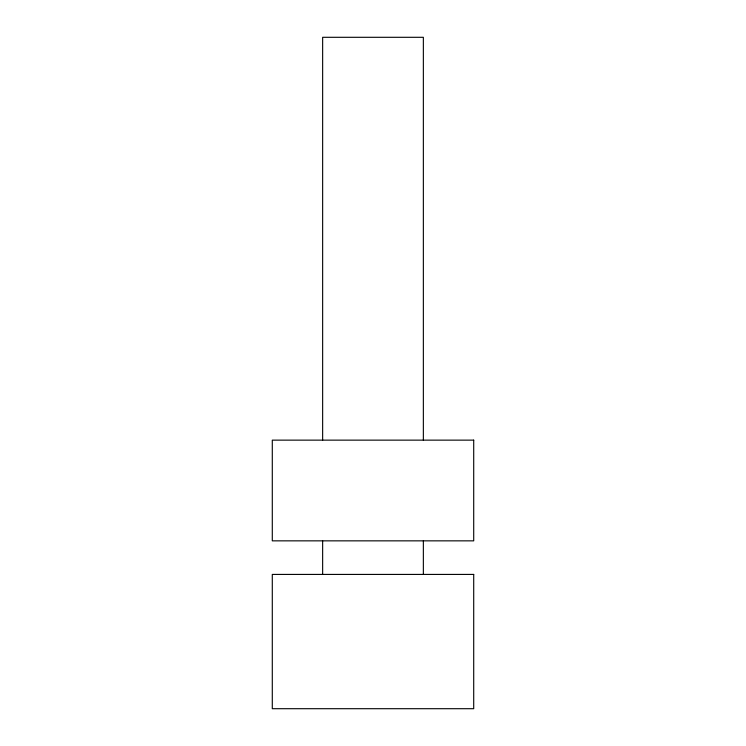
<?xml version="1.0" encoding="UTF-8"?>
<svg xmlns="http://www.w3.org/2000/svg" width="746" height="746" viewBox="0 0 746 746"><rect width="100%" height="100%" fill="white"/><g stroke="black" fill="none" stroke-linecap="round" stroke-linejoin="round"><path stroke-width="1.12" d="M423.355 440.14L423.355 37.3L322.645 37.3L322.645 440.14M423.355 540.85L423.355 574.42M322.645 540.85L322.645 574.42M473.71 440.14L272.29 440.14L272.29 540.85L473.71 540.85L473.71 440.14M473.71 574.42L272.29 574.42L272.29 708.7L473.71 708.7L473.71 574.42"/></g></svg>
